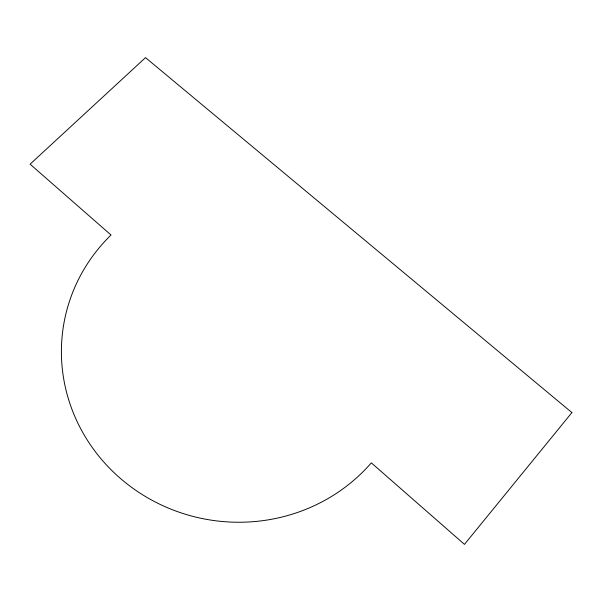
<?xml version="1.0" encoding="UTF-8"?>
<svg xmlns="http://www.w3.org/2000/svg" width="602" height="602" viewBox="0 0 602 602"><rect width="100%" height="100%" fill="white"/><g stroke="black" fill="none" stroke-linecap="round" stroke-linejoin="round"><path stroke-width="0.9" d="M571.9 412.581L464.466 544.374L371.329 462.848A175.129 167.95 10 0 1 119.572 477.695A175.129 167.95 10 0 1 111.031 235.013L30.1 164.173L145.518 57.626L571.9 412.581"/></g></svg>
